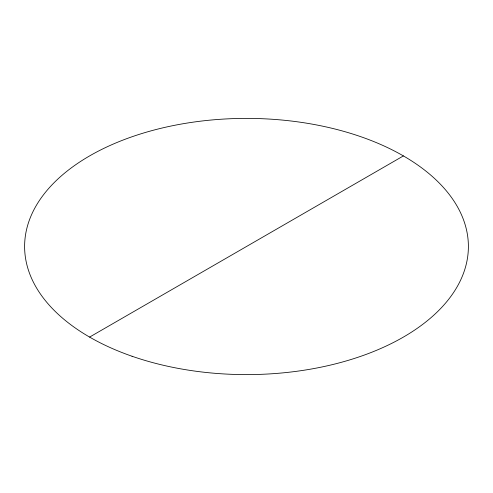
<?xml version="1.0" encoding="UTF-8"?>
<svg xmlns="http://www.w3.org/2000/svg" width="493" height="493" viewBox="0 0 493 493"><rect width="100%" height="100%" fill="white"/><g stroke="black" fill="none" stroke-linecap="round" stroke-linejoin="round"><path stroke-width="0.74" d="M89.603 337.083L403.397 155.917M132.062 356.254A221.887 128.106 0 0 0 468.35 248.842A221.887 128.106 0 0 0 139.088 134.404A221.887 128.106 0 0 0 132.062 356.254"/></g></svg>
